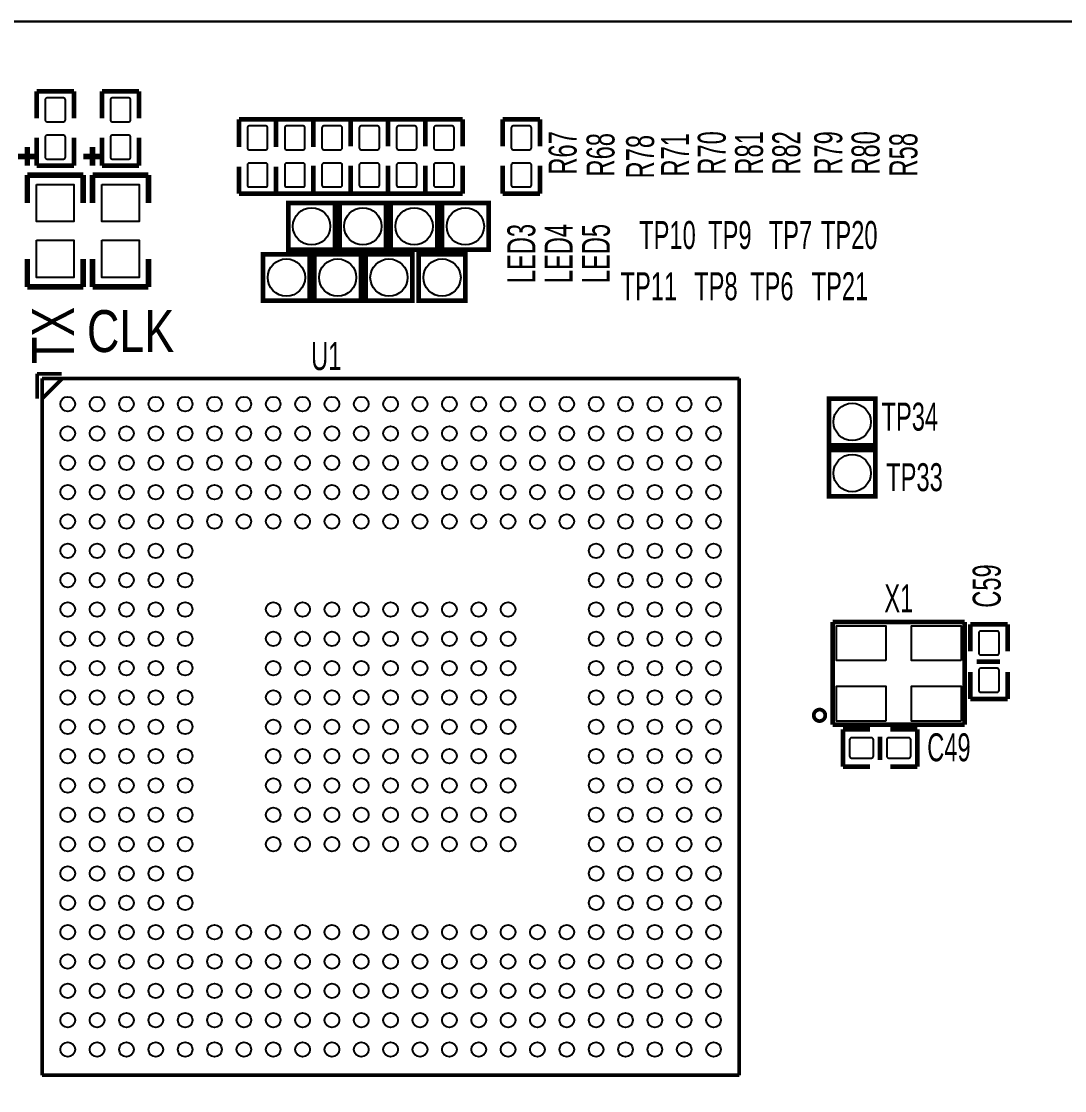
# Model space of a CAD drawing. Extents: x 0 to 128, y 0 to 53.
# Drawn here: x 45.55 to 73.98, y 23.29 to 52.45 of the extents above; entities that cross this region are included whole.
import ezdxf

# ---------------------------------------------------------------- set-up
doc = ezdxf.new("R2010")
doc.units = 0
doc.layers.add('12', color=6, linetype='CONTINUOUS')

msp = doc.modelspace()

# ---------------------------------------------------------------- linework, layer by layer
at = {"layer": '12'}
msp.add_lwpolyline([(117.014244, 34.758122), (117.014244, 48.557942), (124.664216, 48.557942), (124.664216, 52.451), (0, 52.451), (0, 0)], dxfattribs=at)
for points in [[(0, 52.451), (124.664216, 52.451), (124.664216, 48.557942), (117.014244, 48.557942), (117.014244, 34.758122), (124.664216, 34.758122), (124.664216, 31.557976), (125.090174, 31.557976), (125.090174, 0), (0, 0)], [(45.969174, 48.006), (46.985174, 48.006), (46.985174, 46.99), (45.969174, 46.99)], [(47.747174, 48.006), (48.763174, 48.006), (48.763174, 46.99), (47.747174, 46.99)], [(45.969174, 46.482), (46.985174, 46.482), (46.985174, 45.466), (45.969174, 45.466)], [(47.747174, 46.482), (48.763174, 46.482), (48.763174, 45.466), (47.747174, 45.466)], [(69.114289, 35.021012), (67.764279, 35.021012), (67.764279, 35.970972), (69.114289, 35.970972)], [(71.164069, 35.021012), (69.814059, 35.021012), (69.814059, 35.970972), (71.164069, 35.970972)], [(69.114289, 33.371028), (67.764279, 33.371028), (67.764279, 34.320988), (69.114289, 34.320988)], [(71.164069, 33.371028), (69.814059, 33.371028), (69.814059, 34.320988), (71.164069, 34.320988)]]:
    msp.add_lwpolyline(points, close=True, dxfattribs=at)
for points, const_width in [([(45.969174, 50.546), (46.985174, 50.546)], 0.127), ([(45.969174, 49.8094), (45.969174, 50.546)], 0.127), ([(46.985174, 50.546), (46.985174, 49.8094)], 0.127), ([(47.747174, 50.546), (48.763174, 50.546)], 0.127), ([(47.747174, 49.8094), (47.747174, 50.546)], 0.127), ([(48.763174, 50.546), (48.763174, 49.8094)], 0.127), ([(51.480974, 49.784), (51.480974, 49.022)], 0.127), ([(52.496974, 49.784), (51.480974, 49.784)], 0.127), ([(52.496974, 49.784), (52.496974, 49.022)], 0.127), ([(53.512974, 49.784), (52.496974, 49.784)], 0.127), ([(52.496974, 49.022), (52.496974, 49.784)], 0.127), ([(53.512974, 49.784), (54.528974, 49.784)], 0.127), ([(53.512974, 49.0474), (53.512974, 49.784)], 0.127), ([(53.512974, 49.022), (53.512974, 49.784)], 0.127), ([(54.528974, 49.784), (55.544974, 49.784)], 0.127), ([(54.528974, 49.0474), (54.528974, 49.784)], 0.127), ([(54.528974, 49.784), (54.528974, 49.0474)], 0.127), ([(55.544974, 49.784), (55.544974, 49.0474)], 0.127), ([(55.544974, 49.784), (56.560974, 49.784)], 0.127), ([(55.544974, 49.0474), (55.544974, 49.784)], 0.127), ([(56.560974, 49.784), (56.560974, 49.0474)], 0.127), ([(56.560974, 49.784), (57.576974, 49.784)], 0.127), ([(56.560974, 49.0474), (56.560974, 49.784)], 0.127), ([(57.576974, 49.784), (57.576974, 49.0474)], 0.127), ([(58.669174, 49.784), (59.685174, 49.784)], 0.127), ([(58.669174, 49.0474), (58.669174, 49.784)], 0.127), ([(59.685174, 49.784), (59.685174, 49.0474)], 0.127), ([(45.969174, 49.276), (45.969174, 48.514)], 0.127), ([(46.985174, 48.514), (46.985174, 49.276)], 0.127), ([(47.747174, 49.276), (47.747174, 48.514)], 0.127), ([(48.763174, 48.514), (48.763174, 49.276)], 0.127), ([(45.715174, 49.022), (45.715174, 48.514)], 0.1524), ([(47.493174, 49.022), (47.493174, 48.514)], 0.1524), ([(45.969174, 48.768), (45.461174, 48.768)], 0.1524), ([(47.747174, 48.768), (47.239174, 48.768)], 0.1524), ([(45.969174, 48.514), (46.985174, 48.514)], 0.127), ([(47.747174, 48.514), (48.763174, 48.514)], 0.127), ([(51.480974, 47.752), (51.480974, 48.4886)], 0.127), ([(52.496974, 47.752), (52.496974, 48.4886)], 0.127), ([(52.496974, 48.4886), (52.496974, 47.752)], 0.127), ([(53.512974, 48.514), (53.512974, 47.752)], 0.127), ([(53.512974, 48.4886), (53.512974, 47.752)], 0.127), ([(54.528974, 48.514), (54.528974, 47.752)], 0.127), ([(54.528974, 47.752), (54.528974, 48.514)], 0.127), ([(55.544974, 47.752), (55.544974, 48.514)], 0.127), ([(55.544974, 48.514), (55.544974, 47.752)], 0.127), ([(56.560974, 47.752), (56.560974, 48.514)], 0.127), ([(56.560974, 48.514), (56.560974, 47.752)], 0.127), ([(57.576974, 47.752), (57.576974, 48.514)], 0.127), ([(58.669174, 48.514), (58.669174, 47.752)], 0.127), ([(59.685174, 47.752), (59.685174, 48.514)], 0.127), ([(45.715174, 48.26), (45.715174, 47.498)], 0.1524), ([(47.239174, 48.26), (45.715174, 48.26)], 0.1524), ([(47.239174, 47.498), (47.239174, 48.26)], 0.1524), ([(47.493174, 48.26), (47.493174, 47.498)], 0.1524), ([(49.017174, 48.26), (47.493174, 48.26)], 0.1524), ([(49.017174, 47.498), (49.017174, 48.26)], 0.1524), ([(52.496974, 47.752), (51.480974, 47.752)], 0.127), ([(53.512974, 47.752), (52.496974, 47.752)], 0.127), ([(53.512974, 47.752), (54.528974, 47.752)], 0.127), ([(54.528974, 47.752), (55.544974, 47.752)], 0.127), ([(55.544974, 47.752), (56.560974, 47.752)], 0.127), ([(56.560974, 47.752), (57.576974, 47.752)], 0.127), ([(58.669174, 47.752), (59.685174, 47.752)], 0.127), ([(45.715174, 45.974), (45.715174, 45.212)], 0.1524), ([(47.239174, 45.212), (47.239174, 45.974)], 0.1524), ([(47.493174, 45.974), (47.493174, 45.212)], 0.1524), ([(49.017174, 45.212), (49.017174, 45.974)], 0.1524), ([(45.715174, 45.212), (47.239174, 45.212)], 0.1524), ([(47.493174, 45.212), (49.017174, 45.212)], 0.1524), ([(46.650148, 42.84345), (45.983398, 42.84345)], 0.100076), ([(45.983398, 42.84345), (45.983398, 42.159936)], 0.100076), ([(46.116748, 23.714964), (46.116748, 42.71518)], 0.100076), ([(46.116748, 42.71518), (65.116964, 42.71518)], 0.100076), ([(46.127162, 42.16908), (46.67377, 42.715688)], 0.100076), ([(65.116964, 42.71518), (65.116964, 23.714964)], 0.100076), ([(71.264272, 36.071048), (67.664076, 36.071048)], 0.127), ([(67.664076, 36.071048), (67.664076, 33.270952)], 0.127), ([(71.264272, 33.270952), (71.264272, 36.071048)], 0.127), ([(71.413624, 36.009326), (72.429624, 36.009326)], 0.127), ([(71.413624, 35.272726), (71.413624, 36.009326)], 0.127), ([(72.429624, 36.009326), (72.429624, 35.272726)], 0.127), ([(71.591424, 34.993326), (72.226424, 34.993326)], 0.127), ([(71.413624, 34.713926), (71.413624, 33.977326)], 0.127), ([(72.429624, 33.977326), (72.429624, 34.713926)], 0.127), ([(71.413624, 33.977326), (72.429624, 33.977326)], 0.127), ([(67.664076, 33.270952), (71.264272, 33.270952)], 0.127), ([(67.940174, 33.147), (68.676774, 33.147)], 0.127), ([(67.940174, 32.131), (67.940174, 33.147)], 0.127), ([(68.956174, 32.3088), (68.956174, 32.9438)], 0.127), ([(69.972174, 33.147), (69.235574, 33.147)], 0.127), ([(69.972174, 32.131), (69.972174, 33.147)], 0.127), ([(68.676774, 32.131), (67.940174, 32.131)], 0.127), ([(69.235574, 32.131), (69.972174, 32.131)], 0.127), ([(65.116964, 23.714964), (46.116748, 23.714964)], 0.100076)]:
    msp.add_lwpolyline(points, dxfattribs=dict(at, const_width=const_width))
for points in [[(46.752256, 49.762918), (46.752256, 50.313082, 0.414214), (46.702218, 50.36312), (46.25213, 50.36312, 0.414214), (46.202092, 50.313082), (46.202092, 49.762918, 0.414214), (46.25213, 49.71288), (46.702218, 49.71288, 0.414214), (46.752256, 49.762918)], [(48.530256, 49.762918), (48.530256, 50.313082, 0.414214), (48.480218, 50.36312), (48.03013, 50.36312, 0.414214), (47.980092, 50.313082), (47.980092, 49.762918, 0.414214), (48.03013, 49.71288), (48.480218, 49.71288, 0.414214), (48.530256, 49.762918)], [(51.713892, 49.551082), (51.713892, 49.000918, 0.414214), (51.76393, 48.95088), (52.214018, 48.95088, 0.414214), (52.264056, 49.000918), (52.264056, 49.551082, 0.414214), (52.214018, 49.60112), (51.76393, 49.60112, 0.414214), (51.713892, 49.551082)], [(52.729892, 49.551082), (52.729892, 49.000918, 0.414214), (52.77993, 48.95088), (53.230018, 48.95088, 0.414214), (53.280056, 49.000918), (53.280056, 49.551082, 0.414214), (53.230018, 49.60112), (52.77993, 49.60112, 0.414214), (52.729892, 49.551082)], [(54.296056, 49.000918), (54.296056, 49.551082, 0.414214), (54.246018, 49.60112), (53.79593, 49.60112, 0.414214), (53.745892, 49.551082), (53.745892, 49.000918, 0.414214), (53.79593, 48.95088), (54.246018, 48.95088, 0.414214), (54.296056, 49.000918)], [(55.312056, 49.000918), (55.312056, 49.551082, 0.414214), (55.262018, 49.60112), (54.81193, 49.60112, 0.414214), (54.761892, 49.551082), (54.761892, 49.000918, 0.414214), (54.81193, 48.95088), (55.262018, 48.95088, 0.414214), (55.312056, 49.000918)], [(56.328056, 49.000918), (56.328056, 49.551082, 0.414214), (56.278018, 49.60112), (55.82793, 49.60112, 0.414214), (55.777892, 49.551082), (55.777892, 49.000918, 0.414214), (55.82793, 48.95088), (56.278018, 48.95088, 0.414214), (56.328056, 49.000918)], [(57.344056, 49.000918), (57.344056, 49.551082, 0.414214), (57.294018, 49.60112), (56.84393, 49.60112, 0.414214), (56.793892, 49.551082), (56.793892, 49.000918, 0.414214), (56.84393, 48.95088), (57.294018, 48.95088, 0.414214), (57.344056, 49.000918)], [(59.452256, 49.000918), (59.452256, 49.551082, 0.414214), (59.402218, 49.60112), (58.95213, 49.60112, 0.414214), (58.902092, 49.551082), (58.902092, 49.000918, 0.414214), (58.95213, 48.95088), (59.402218, 48.95088, 0.414214), (59.452256, 49.000918)], [(46.752256, 48.746918), (46.752256, 49.297082, 0.414214), (46.702218, 49.34712), (46.25213, 49.34712, 0.414214), (46.202092, 49.297082), (46.202092, 48.746918, 0.414214), (46.25213, 48.69688), (46.702218, 48.69688, 0.414214), (46.752256, 48.746918)], [(48.530256, 48.746918), (48.530256, 49.297082, 0.414214), (48.480218, 49.34712), (48.03013, 49.34712, 0.414214), (47.980092, 49.297082), (47.980092, 48.746918, 0.414214), (48.03013, 48.69688), (48.480218, 48.69688, 0.414214), (48.530256, 48.746918)], [(51.713892, 48.535082), (51.713892, 47.984918, 0.414214), (51.76393, 47.93488), (52.214018, 47.93488, 0.414214), (52.264056, 47.984918), (52.264056, 48.535082, 0.414214), (52.214018, 48.58512), (51.76393, 48.58512, 0.414214), (51.713892, 48.535082)], [(52.729892, 48.535082), (52.729892, 47.984918, 0.414214), (52.77993, 47.93488), (53.230018, 47.93488, 0.414214), (53.280056, 47.984918), (53.280056, 48.535082, 0.414214), (53.230018, 48.58512), (52.77993, 48.58512, 0.414214), (52.729892, 48.535082)], [(54.296056, 47.984918), (54.296056, 48.535082, 0.414214), (54.246018, 48.58512), (53.79593, 48.58512, 0.414214), (53.745892, 48.535082), (53.745892, 47.984918, 0.414214), (53.79593, 47.93488), (54.246018, 47.93488, 0.414214), (54.296056, 47.984918)], [(55.312056, 47.984918), (55.312056, 48.535082, 0.414214), (55.262018, 48.58512), (54.81193, 48.58512, 0.414214), (54.761892, 48.535082), (54.761892, 47.984918, 0.414214), (54.81193, 47.93488), (55.262018, 47.93488, 0.414214), (55.312056, 47.984918)], [(56.328056, 47.984918), (56.328056, 48.535082, 0.414214), (56.278018, 48.58512), (55.82793, 48.58512, 0.414214), (55.777892, 48.535082), (55.777892, 47.984918, 0.414214), (55.82793, 47.93488), (56.278018, 47.93488, 0.414214), (56.328056, 47.984918)], [(57.344056, 47.984918), (57.344056, 48.535082, 0.414214), (57.294018, 48.58512), (56.84393, 48.58512, 0.414214), (56.793892, 48.535082), (56.793892, 47.984918, 0.414214), (56.84393, 47.93488), (57.294018, 47.93488, 0.414214), (57.344056, 47.984918)], [(59.452256, 47.984918), (59.452256, 48.535082, 0.414214), (59.402218, 48.58512), (58.95213, 48.58512, 0.414214), (58.902092, 48.535082), (58.902092, 47.984918, 0.414214), (58.95213, 47.93488), (59.402218, 47.93488, 0.414214), (59.452256, 47.984918)], [(72.196706, 35.226244), (72.196706, 35.776408, 0.414214), (72.146668, 35.826446), (71.69658, 35.826446, 0.414214), (71.646542, 35.776408), (71.646542, 35.226244, 0.414214), (71.69658, 35.176206), (72.146668, 35.176206, 0.414214), (72.196706, 35.226244)], [(72.196706, 34.210244), (72.196706, 34.760408, 0.414214), (72.146668, 34.810446), (71.69658, 34.810446, 0.414214), (71.646542, 34.760408), (71.646542, 34.210244, 0.414214), (71.69658, 34.160206), (72.146668, 34.160206, 0.414214), (72.196706, 34.210244)], [(68.723256, 32.914082), (68.173092, 32.914082, 0.414214), (68.123054, 32.864044), (68.123054, 32.413956, 0.414214), (68.173092, 32.363918), (68.723256, 32.363918, 0.414214), (68.773294, 32.413956), (68.773294, 32.864044, 0.414214), (68.723256, 32.914082)], [(69.739256, 32.914082), (69.189092, 32.914082, 0.414214), (69.139054, 32.864044), (69.139054, 32.413956, 0.414214), (69.189092, 32.363918), (69.739256, 32.363918, 0.414214), (69.789294, 32.413956), (69.789294, 32.864044, 0.414214), (69.739256, 32.914082)]]:
    msp.add_lwpolyline(points, format="xyb", close=True, dxfattribs=at)
at = {"layer": '12', "const_width": 0.127}
for points in [[(54.097174, 47.244), (54.097174, 46.228), (52.827174, 46.228), (52.827174, 47.498), (54.097174, 47.498)], [(54.478174, 47.498), (55.494174, 47.498), (55.494174, 46.228), (54.224174, 46.228), (54.224174, 47.498)], [(55.875174, 47.498), (56.891174, 47.498), (56.891174, 46.228), (55.621174, 46.228), (55.621174, 47.498)], [(57.272174, 47.498), (58.288174, 47.498), (58.288174, 46.228), (57.018174, 46.228), (57.018174, 47.498)], [(53.411374, 45.847), (53.411374, 44.831), (52.141374, 44.831), (52.141374, 46.101), (53.411374, 46.101)], [(53.792374, 46.101), (54.808374, 46.101), (54.808374, 44.831), (53.538374, 44.831), (53.538374, 46.101)], [(55.951374, 44.831), (54.935374, 44.831), (54.935374, 46.101), (56.205374, 46.101), (56.205374, 44.831)], [(56.637174, 46.101), (57.653174, 46.101), (57.653174, 44.831), (56.383174, 44.831), (56.383174, 46.101)], [(67.813174, 42.164), (68.829174, 42.164), (68.829174, 40.894), (67.559174, 40.894), (67.559174, 42.164)], [(67.813174, 40.767), (68.829174, 40.767), (68.829174, 39.497), (67.559174, 39.497), (67.559174, 40.767)]]:
    msp.add_lwpolyline(points, close=True, dxfattribs=at)
at = {"layer": '12', "const_width": 0.1016}
msp.add_lwpolyline([(67.461892, 33.528, 1), (67.148456, 33.528, 1)], format="xyb", close=True, dxfattribs=at)
at = {"layer": '12'}
for centre, radius in [((53.462174, 46.863), 0.508), ((54.859174, 46.863), 0.508), ((56.256174, 46.863), 0.508), ((57.653174, 46.863), 0.508), ((52.776374, 45.466), 0.508), ((54.173374, 45.466), 0.508), ((55.570374, 45.466), 0.508), ((57.018174, 45.466), 0.508), ((46.816772, 42.015156), 0.200025), ((47.616872, 42.015156), 0.200025), ((48.416972, 42.015156), 0.200025), ((49.216818, 42.015156), 0.200025), ((50.016918, 42.015156), 0.200025), ((50.816764, 42.015156), 0.200025), ((51.616864, 42.015156), 0.200025), ((52.416964, 42.015156), 0.200025), ((53.21681, 42.015156), 0.200025), ((54.01691, 42.015156), 0.200025), ((54.816756, 42.015156), 0.200025), ((55.616856, 42.015156), 0.200025), ((56.416956, 42.015156), 0.200025), ((57.216802, 42.015156), 0.200025), ((58.016902, 42.015156), 0.200025), ((58.816748, 42.015156), 0.200025), ((59.616848, 42.015156), 0.200025), ((60.416948, 42.015156), 0.200025), ((61.216794, 42.015156), 0.200025), ((62.016894, 42.015156), 0.200025), ((62.81674, 42.015156), 0.200025), ((63.61684, 42.015156), 0.200025), ((64.41694, 42.015156), 0.200025), ((68.194174, 41.529), 0.508), ((46.816772, 41.215056), 0.200025), ((47.616872, 41.215056), 0.200025), ((48.416972, 41.215056), 0.200025), ((49.216818, 41.215056), 0.200025), ((50.016918, 41.215056), 0.200025), ((50.816764, 41.215056), 0.200025), ((51.616864, 41.215056), 0.200025), ((52.416964, 41.215056), 0.200025), ((53.21681, 41.215056), 0.200025), ((54.01691, 41.215056), 0.200025), ((54.816756, 41.215056), 0.200025), ((55.616856, 41.215056), 0.200025), ((56.416956, 41.215056), 0.200025), ((57.216802, 41.215056), 0.200025), ((58.016902, 41.215056), 0.200025), ((58.816748, 41.215056), 0.200025), ((59.616848, 41.215056), 0.200025), ((60.416948, 41.215056), 0.200025), ((61.216794, 41.215056), 0.200025), ((62.016894, 41.215056), 0.200025), ((62.81674, 41.215056), 0.200025), ((63.61684, 41.215056), 0.200025), ((64.41694, 41.215056), 0.200025), ((46.816772, 40.414956), 0.200025), ((47.616872, 40.414956), 0.200025), ((48.416972, 40.414956), 0.200025), ((49.216818, 40.414956), 0.200025), ((50.016918, 40.414956), 0.200025), ((50.816764, 40.414956), 0.200025), ((51.616864, 40.414956), 0.200025), ((52.416964, 40.414956), 0.200025), ((53.21681, 40.414956), 0.200025), ((54.01691, 40.414956), 0.200025), ((54.816756, 40.414956), 0.200025), ((55.616856, 40.414956), 0.200025), ((56.416956, 40.414956), 0.200025), ((57.216802, 40.414956), 0.200025), ((58.016902, 40.414956), 0.200025), ((58.816748, 40.414956), 0.200025), ((59.616848, 40.414956), 0.200025), ((60.416948, 40.414956), 0.200025), ((61.216794, 40.414956), 0.200025), ((62.016894, 40.414956), 0.200025), ((62.81674, 40.414956), 0.200025), ((63.61684, 40.414956), 0.200025), ((64.41694, 40.414956), 0.200025), ((68.194174, 40.132), 0.508), ((46.816772, 39.61511), 0.200025), ((47.616872, 39.61511), 0.200025), ((48.416972, 39.61511), 0.200025), ((49.216818, 39.61511), 0.200025), ((50.016918, 39.61511), 0.200025), ((50.816764, 39.61511), 0.200025), ((51.616864, 39.61511), 0.200025), ((52.416964, 39.61511), 0.200025), ((53.21681, 39.61511), 0.200025), ((54.01691, 39.61511), 0.200025), ((54.816756, 39.61511), 0.200025), ((55.616856, 39.61511), 0.200025), ((56.416956, 39.61511), 0.200025), ((57.216802, 39.61511), 0.200025), ((58.016902, 39.61511), 0.200025), ((58.816748, 39.61511), 0.200025), ((59.616848, 39.61511), 0.200025), ((60.416948, 39.61511), 0.200025), ((61.216794, 39.61511), 0.200025), ((62.016894, 39.61511), 0.200025), ((62.81674, 39.61511), 0.200025), ((63.61684, 39.61511), 0.200025), ((64.41694, 39.61511), 0.200025), ((46.816772, 38.81501), 0.200025), ((47.616872, 38.81501), 0.200025), ((48.416972, 38.81501), 0.200025), ((49.216818, 38.81501), 0.200025), ((50.016918, 38.81501), 0.200025), ((50.816764, 38.81501), 0.200025), ((51.616864, 38.81501), 0.200025), ((52.416964, 38.81501), 0.200025), ((53.21681, 38.81501), 0.200025), ((54.01691, 38.81501), 0.200025), ((54.816756, 38.81501), 0.200025), ((55.616856, 38.81501), 0.200025), ((56.416956, 38.81501), 0.200025), ((57.216802, 38.81501), 0.200025), ((58.016902, 38.81501), 0.200025), ((58.816748, 38.81501), 0.200025), ((59.616848, 38.81501), 0.200025), ((60.416948, 38.81501), 0.200025), ((61.216794, 38.81501), 0.200025), ((62.016894, 38.81501), 0.200025), ((62.81674, 38.81501), 0.200025), ((63.61684, 38.81501), 0.200025), ((64.41694, 38.81501), 0.200025), ((46.816772, 38.015164), 0.200025), ((47.616872, 38.015164), 0.200025), ((48.416972, 38.015164), 0.200025), ((49.216818, 38.015164), 0.200025), ((50.016918, 38.015164), 0.200025), ((61.216794, 38.015164), 0.200025), ((62.016894, 38.015164), 0.200025), ((62.81674, 38.015164), 0.200025), ((63.61684, 38.015164), 0.200025), ((64.41694, 38.015164), 0.200025), ((46.816772, 37.215064), 0.200025), ((47.616872, 37.215064), 0.200025), ((48.416972, 37.215064), 0.200025), ((49.216818, 37.215064), 0.200025), ((50.016918, 37.215064), 0.200025), ((61.216794, 37.215064), 0.200025), ((62.016894, 37.215064), 0.200025), ((62.81674, 37.215064), 0.200025), ((63.61684, 37.215064), 0.200025), ((64.41694, 37.215064), 0.200025), ((46.816772, 36.414964), 0.200025), ((47.616872, 36.414964), 0.200025), ((48.416972, 36.414964), 0.200025), ((49.216818, 36.414964), 0.200025), ((50.016918, 36.414964), 0.200025), ((52.416964, 36.414964), 0.200025), ((53.21681, 36.414964), 0.200025), ((54.01691, 36.414964), 0.200025), ((54.816756, 36.414964), 0.200025), ((55.616856, 36.414964), 0.200025), ((56.416956, 36.414964), 0.200025), ((57.216802, 36.414964), 0.200025), ((58.016902, 36.414964), 0.200025), ((58.816748, 36.414964), 0.200025), ((61.216794, 36.414964), 0.200025), ((62.016894, 36.414964), 0.200025), ((62.81674, 36.414964), 0.200025), ((63.61684, 36.414964), 0.200025), ((64.41694, 36.414964), 0.200025), ((46.816772, 35.615118), 0.200025), ((47.616872, 35.615118), 0.200025), ((48.416972, 35.615118), 0.200025), ((49.216818, 35.615118), 0.200025), ((50.016918, 35.615118), 0.200025), ((52.416964, 35.615118), 0.200025), ((53.21681, 35.615118), 0.200025), ((54.01691, 35.615118), 0.200025), ((54.816756, 35.615118), 0.200025), ((55.616856, 35.615118), 0.200025), ((56.416956, 35.615118), 0.200025), ((57.216802, 35.615118), 0.200025), ((58.016902, 35.615118), 0.200025), ((58.816748, 35.615118), 0.200025), ((61.216794, 35.615118), 0.200025), ((62.016894, 35.615118), 0.200025), ((62.81674, 35.615118), 0.200025), ((63.61684, 35.615118), 0.200025), ((64.41694, 35.615118), 0.200025), ((46.816772, 34.815018), 0.200025), ((47.616872, 34.815018), 0.200025), ((48.416972, 34.815018), 0.200025), ((49.216818, 34.815018), 0.200025), ((50.016918, 34.815018), 0.200025), ((52.416964, 34.815018), 0.200025), ((53.21681, 34.815018), 0.200025), ((54.01691, 34.815018), 0.200025), ((54.816756, 34.815018), 0.200025), ((55.616856, 34.815018), 0.200025), ((56.416956, 34.815018), 0.200025), ((57.216802, 34.815018), 0.200025), ((58.016902, 34.815018), 0.200025), ((58.816748, 34.815018), 0.200025), ((61.216794, 34.815018), 0.200025), ((62.016894, 34.815018), 0.200025), ((62.81674, 34.815018), 0.200025), ((63.61684, 34.815018), 0.200025), ((64.41694, 34.815018), 0.200025), ((46.816772, 34.015172), 0.200025), ((47.616872, 34.015172), 0.200025), ((48.416972, 34.015172), 0.200025), ((49.216818, 34.015172), 0.200025), ((50.016918, 34.015172), 0.200025), ((52.416964, 34.015172), 0.200025), ((53.21681, 34.015172), 0.200025), ((54.01691, 34.015172), 0.200025), ((54.816756, 34.015172), 0.200025), ((55.616856, 34.015172), 0.200025), ((56.416956, 34.015172), 0.200025), ((57.216802, 34.015172), 0.200025), ((58.016902, 34.015172), 0.200025), ((58.816748, 34.015172), 0.200025), ((61.216794, 34.015172), 0.200025), ((62.016894, 34.015172), 0.200025), ((62.81674, 34.015172), 0.200025), ((63.61684, 34.015172), 0.200025), ((64.41694, 34.015172), 0.200025), ((46.816772, 33.215072), 0.200025), ((47.616872, 33.215072), 0.200025), ((48.416972, 33.215072), 0.200025), ((49.216818, 33.215072), 0.200025), ((50.016918, 33.215072), 0.200025), ((52.416964, 33.215072), 0.200025), ((53.21681, 33.215072), 0.200025), ((54.01691, 33.215072), 0.200025), ((54.816756, 33.215072), 0.200025), ((55.616856, 33.215072), 0.200025), ((56.416956, 33.215072), 0.200025), ((57.216802, 33.215072), 0.200025), ((58.016902, 33.215072), 0.200025), ((58.816748, 33.215072), 0.200025), ((61.216794, 33.215072), 0.200025), ((62.016894, 33.215072), 0.200025), ((62.81674, 33.215072), 0.200025), ((63.61684, 33.215072), 0.200025), ((64.41694, 33.215072), 0.200025), ((46.816772, 32.414972), 0.200025), ((47.616872, 32.414972), 0.200025), ((48.416972, 32.414972), 0.200025), ((49.216818, 32.414972), 0.200025), ((50.016918, 32.414972), 0.200025), ((52.416964, 32.414972), 0.200025), ((53.21681, 32.414972), 0.200025), ((54.01691, 32.414972), 0.200025), ((54.816756, 32.414972), 0.200025), ((55.616856, 32.414972), 0.200025), ((56.416956, 32.414972), 0.200025), ((57.216802, 32.414972), 0.200025), ((58.016902, 32.414972), 0.200025), ((58.816748, 32.414972), 0.200025), ((61.216794, 32.414972), 0.200025), ((62.016894, 32.414972), 0.200025), ((62.81674, 32.414972), 0.200025), ((63.61684, 32.414972), 0.200025), ((64.41694, 32.414972), 0.200025), ((46.816772, 31.615126), 0.200025), ((47.616872, 31.615126), 0.200025), ((48.416972, 31.615126), 0.200025), ((49.216818, 31.615126), 0.200025), ((50.016918, 31.615126), 0.200025), ((52.416964, 31.615126), 0.200025), ((53.21681, 31.615126), 0.200025), ((54.01691, 31.615126), 0.200025), ((54.816756, 31.615126), 0.200025), ((55.616856, 31.615126), 0.200025), ((56.416956, 31.615126), 0.200025), ((57.216802, 31.615126), 0.200025), ((58.016902, 31.615126), 0.200025), ((58.816748, 31.615126), 0.200025), ((61.216794, 31.615126), 0.200025), ((62.016894, 31.615126), 0.200025), ((62.81674, 31.615126), 0.200025), ((63.61684, 31.615126), 0.200025), ((64.41694, 31.615126), 0.200025), ((46.816772, 30.815026), 0.200025), ((47.616872, 30.815026), 0.200025), ((48.416972, 30.815026), 0.200025), ((49.216818, 30.815026), 0.200025), ((50.016918, 30.815026), 0.200025), ((52.416964, 30.815026), 0.200025), ((53.21681, 30.815026), 0.200025), ((54.01691, 30.815026), 0.200025), ((54.816756, 30.815026), 0.200025), ((55.616856, 30.815026), 0.200025), ((56.416956, 30.815026), 0.200025), ((57.216802, 30.815026), 0.200025), ((58.016902, 30.815026), 0.200025), ((58.816748, 30.815026), 0.200025), ((61.216794, 30.815026), 0.200025), ((62.016894, 30.815026), 0.200025), ((62.81674, 30.815026), 0.200025), ((63.61684, 30.815026), 0.200025), ((64.41694, 30.815026), 0.200025), ((46.816772, 30.01518), 0.200025), ((47.616872, 30.01518), 0.200025), ((48.416972, 30.01518), 0.200025), ((49.216818, 30.01518), 0.200025), ((50.016918, 30.01518), 0.200025), ((52.416964, 30.01518), 0.200025), ((53.21681, 30.01518), 0.200025), ((54.01691, 30.01518), 0.200025), ((54.816756, 30.01518), 0.200025), ((55.616856, 30.01518), 0.200025), ((56.416956, 30.01518), 0.200025), ((57.216802, 30.01518), 0.200025), ((58.016902, 30.01518), 0.200025), ((58.816748, 30.01518), 0.200025), ((61.216794, 30.01518), 0.200025), ((62.016894, 30.01518), 0.200025), ((62.81674, 30.01518), 0.200025), ((63.61684, 30.01518), 0.200025), ((64.41694, 30.01518), 0.200025), ((46.816772, 29.21508), 0.200025), ((47.616872, 29.21508), 0.200025), ((48.416972, 29.21508), 0.200025), ((49.216818, 29.21508), 0.200025), ((50.016918, 29.21508), 0.200025), ((61.216794, 29.21508), 0.200025), ((62.016894, 29.21508), 0.200025), ((62.81674, 29.21508), 0.200025), ((63.61684, 29.21508), 0.200025), ((64.41694, 29.21508), 0.200025), ((46.816772, 28.41498), 0.200025), ((47.616872, 28.41498), 0.200025), ((48.416972, 28.41498), 0.200025), ((49.216818, 28.41498), 0.200025), ((50.016918, 28.41498), 0.200025), ((61.216794, 28.41498), 0.200025), ((62.016894, 28.41498), 0.200025), ((62.81674, 28.41498), 0.200025), ((63.61684, 28.41498), 0.200025), ((64.41694, 28.41498), 0.200025), ((46.816772, 27.615134), 0.200025), ((47.616872, 27.615134), 0.200025), ((48.416972, 27.615134), 0.200025), ((49.216818, 27.615134), 0.200025), ((50.016918, 27.615134), 0.200025), ((50.816764, 27.615134), 0.200025), ((51.616864, 27.615134), 0.200025), ((52.416964, 27.615134), 0.200025), ((53.21681, 27.615134), 0.200025), ((54.01691, 27.615134), 0.200025), ((54.816756, 27.615134), 0.200025), ((55.616856, 27.615134), 0.200025), ((56.416956, 27.615134), 0.200025), ((57.216802, 27.615134), 0.200025), ((58.016902, 27.615134), 0.200025), ((58.816748, 27.615134), 0.200025), ((59.616848, 27.615134), 0.200025), ((60.416948, 27.615134), 0.200025), ((61.216794, 27.615134), 0.200025), ((62.016894, 27.615134), 0.200025), ((62.81674, 27.615134), 0.200025), ((63.61684, 27.615134), 0.200025), ((64.41694, 27.615134), 0.200025), ((46.816772, 26.815034), 0.200025), ((47.616872, 26.815034), 0.200025), ((48.416972, 26.815034), 0.200025), ((49.216818, 26.815034), 0.200025), ((50.016918, 26.815034), 0.200025), ((50.816764, 26.815034), 0.200025), ((51.616864, 26.815034), 0.200025), ((52.416964, 26.815034), 0.200025), ((53.21681, 26.815034), 0.200025), ((54.01691, 26.815034), 0.200025), ((54.816756, 26.815034), 0.200025), ((55.616856, 26.815034), 0.200025), ((56.416956, 26.815034), 0.200025), ((57.216802, 26.815034), 0.200025), ((58.016902, 26.815034), 0.200025), ((58.816748, 26.815034), 0.200025), ((59.616848, 26.815034), 0.200025), ((60.416948, 26.815034), 0.200025), ((61.216794, 26.815034), 0.200025), ((62.016894, 26.815034), 0.200025), ((62.81674, 26.815034), 0.200025), ((63.61684, 26.815034), 0.200025), ((64.41694, 26.815034), 0.200025), ((46.816772, 26.015188), 0.200025), ((47.616872, 26.015188), 0.200025), ((48.416972, 26.015188), 0.200025), ((49.216818, 26.015188), 0.200025), ((50.016918, 26.015188), 0.200025), ((50.816764, 26.015188), 0.200025), ((51.616864, 26.015188), 0.200025), ((52.416964, 26.015188), 0.200025), ((53.21681, 26.015188), 0.200025), ((54.01691, 26.015188), 0.200025), ((54.816756, 26.015188), 0.200025), ((55.616856, 26.015188), 0.200025), ((56.416956, 26.015188), 0.200025), ((57.216802, 26.015188), 0.200025), ((58.016902, 26.015188), 0.200025), ((58.816748, 26.015188), 0.200025), ((59.616848, 26.015188), 0.200025), ((60.416948, 26.015188), 0.200025), ((61.216794, 26.015188), 0.200025), ((62.016894, 26.015188), 0.200025), ((62.81674, 26.015188), 0.200025), ((63.61684, 26.015188), 0.200025), ((64.41694, 26.015188), 0.200025), ((46.816772, 25.215088), 0.200025), ((47.616872, 25.215088), 0.200025), ((48.416972, 25.215088), 0.200025), ((49.216818, 25.215088), 0.200025), ((50.016918, 25.215088), 0.200025), ((50.816764, 25.215088), 0.200025), ((51.616864, 25.215088), 0.200025), ((52.416964, 25.215088), 0.200025), ((53.21681, 25.215088), 0.200025), ((54.01691, 25.215088), 0.200025), ((54.816756, 25.215088), 0.200025), ((55.616856, 25.215088), 0.200025), ((56.416956, 25.215088), 0.200025), ((57.216802, 25.215088), 0.200025), ((58.016902, 25.215088), 0.200025), ((58.816748, 25.215088), 0.200025), ((59.616848, 25.215088), 0.200025), ((60.416948, 25.215088), 0.200025), ((61.216794, 25.215088), 0.200025), ((62.016894, 25.215088), 0.200025), ((62.81674, 25.215088), 0.200025), ((63.61684, 25.215088), 0.200025), ((64.41694, 25.215088), 0.200025), ((46.816772, 24.414988), 0.200025), ((47.616872, 24.414988), 0.200025), ((48.416972, 24.414988), 0.200025), ((49.216818, 24.414988), 0.200025), ((50.016918, 24.414988), 0.200025), ((50.816764, 24.414988), 0.200025), ((51.616864, 24.414988), 0.200025), ((52.416964, 24.414988), 0.200025), ((53.21681, 24.414988), 0.200025), ((54.01691, 24.414988), 0.200025), ((54.816756, 24.414988), 0.200025), ((55.616856, 24.414988), 0.200025), ((56.416956, 24.414988), 0.200025), ((57.216802, 24.414988), 0.200025), ((58.016902, 24.414988), 0.200025), ((58.816748, 24.414988), 0.200025), ((59.616848, 24.414988), 0.200025), ((60.416948, 24.414988), 0.200025), ((61.216794, 24.414988), 0.200025), ((62.016894, 24.414988), 0.200025), ((62.81674, 24.414988), 0.200025), ((63.61684, 24.414988), 0.200025), ((64.41694, 24.414988), 0.200025)]:
    msp.add_circle(centre, radius, dxfattribs=at)

# ---------------------------------------------------------------- texts
for s, height, width, p in [('R67', 0.762, 0.633333, (60.68441, 48.2727)), ('R68', 0.762, 0.633333, (61.717174, 48.2219)), ('R78', 0.762, 0.633333, (62.797182, 48.170084)), ('R71', 0.762, 0.633333, (63.749174, 48.2219)), ('R70', 0.762, 0.633333, (64.74841, 48.2727)), ('R81', 0.762, 0.633333, (65.76441, 48.2727)), ('R82', 0.762, 0.633333, (66.78041, 48.2727)), ('R79', 0.762, 0.633333, (67.92341, 48.2727)), ('R80', 0.762, 0.633333, (68.93941, 48.2727)), ('R58', 0.762, 0.633333, (69.972174, 48.2219)), ('LED3', 0.762, 0.633333, (59.558174, 45.3136)), ('LED4', 0.762, 0.633333, (60.574174, 45.3136)), ('LED5', 0.762, 0.633333, (61.590174, 45.3136)), ('TX', 1.143, 0.8, (46.985174, 43.1038)), ('C59', 0.762, 0.633333, (72.241156, 36.4617))]:
    msp.add_text(s, height=height, rotation=90, dxfattribs=dict(at, width=width)).set_placement(p)
for s, height, width, p in [('TP10', 0.762, 0.633333, (62.390274, 46.245018)), ('TP9', 0.762, 0.633333, (64.269874, 46.245018)), ('TP7', 0.762, 0.633333, (65.920874, 46.245018)), ('TP20', 0.762, 0.633333, (67.343274, 46.245018)), ('TP11', 0.762, 0.633333, (61.882274, 44.847764)), ('TP8', 0.762, 0.633333, (63.888874, 44.848018)), ('TP6', 0.762, 0.633333, (65.412874, 44.847764)), ('TP21', 0.762, 0.633333, (67.089274, 44.848018)), ('CLK', 1.143, 0.8, (47.340774, 43.434)), ('U1', 0.762, 0.633333, (53.449474, 42.943018)), ('TP34', 0.762, 0.633333, (68.994274, 41.292018)), ('TP33', 0.762, 0.633333, (69.121274, 39.641018)), ('X1', 0.762, 0.633333, (69.070474, 36.338764)), ('C49', 0.762, 0.633333, (70.238874, 32.275018))]:
    msp.add_text(s, height=height, dxfattribs=dict(at, width=width)).set_placement(p)

doc.saveas('drawing.dxf')
